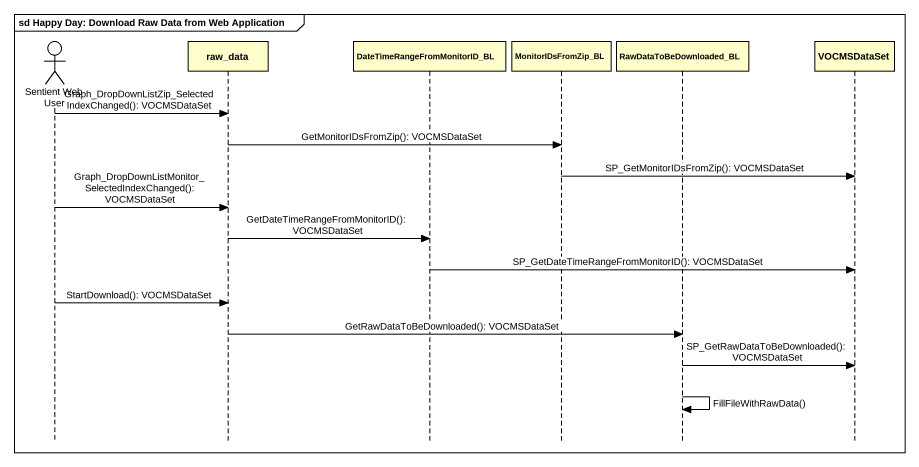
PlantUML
@startuml
mainframe sd Happy Day: Download Raw Data from Web Application
hide footbox
actor "Sentient Web User" as Sentient_Web_User
participant raw_data
participant "DateTimeRangeFromMonitorID_BL" as DateTimeRangeFromMonitorID
participant MonitorIDsFromZip_BL
participant RawDataToBeDownloaded_BL
participant VOCMSDataSet

Sentient_Web_User -> raw_data : Graph_DropDownListZip_SelectedIndexChanged(): VOCMSDataSet
raw_data -> MonitorIDsFromZip_BL : GetMonitorIDsFromZip(): VOCMSDataSet
MonitorIDsFromZip_BL -> VOCMSDataSet : SP_GetMonitorIDsFromZip(): VOCMSDataSet
Sentient_Web_User -> raw_data : Graph_DropDownListMonitor_SelectedIndexChanged(): VOCMSDataSet
raw_data -> DateTimeRangeFromMonitorID : GetDateTimeRangeFromMonitorID(): VOCMSDataSet
DateTimeRangeFromMonitorID -> VOCMSDataSet : SP_GetDateTimeRangeFromMonitorID(): VOCMSDataSet
Sentient_Web_User -> raw_data : StartDownload(): VOCMSDataSet
raw_data -> RawDataToBeDownloaded_BL : GetRawDataToBeDownloaded(): VOCMSDataSet
RawDataToBeDownloaded_BL -> VOCMSDataSet : SP_GetRawDataToBeDownloaded(): VOCMSDataSet
RawDataToBeDownloaded_BL -> RawDataToBeDownloaded_BL : FillFileWithRawData()
@enduml
